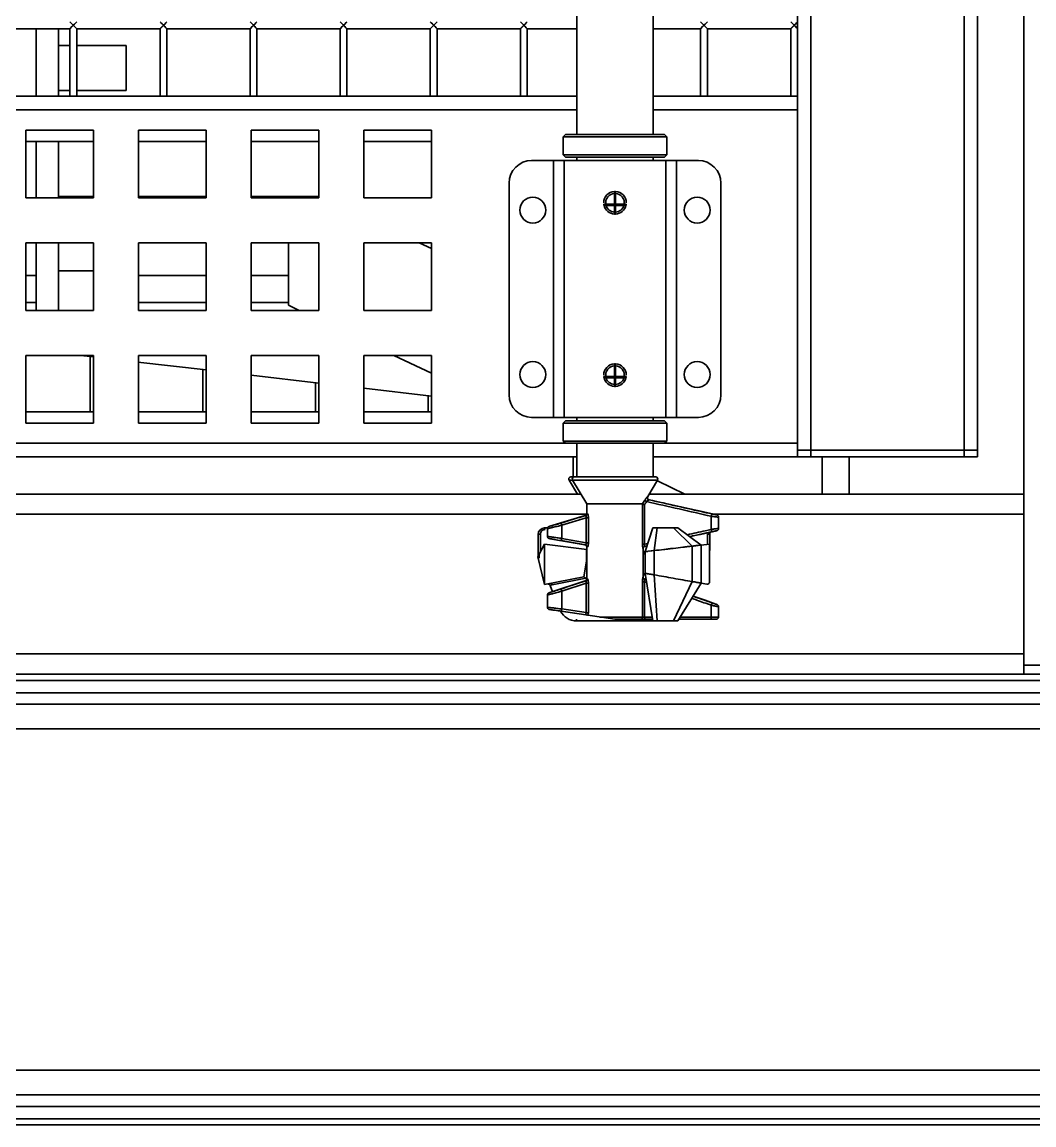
# Model space of a CAD drawing. Header units: millimetres. Extents: x 32496 to 166256, y 3504 to 23939.
# Drawn here: x 44907.4 to 45356.6, y 10677.6 to 11167 of the extents above; entities that cross this region are included whole.
import ezdxf

# ---------------------------------------------------------------- set-up
doc = ezdxf.new("R2010")
doc.units = ezdxf.units.MM
doc.layers.get('0').update_dxf_attribs({"lineweight": 35})

msp = doc.modelspace()

# ---------------------------------------------------------------- linework, layer by layer
at = {"linetype": 'Continuous'}
for p, q in [((45352.14, 10957.575), (45352.14, 13316.575)), ((45257.64, 13297.075), (45257.64, 10977.075)), ((45325.64, 10977.075), (45325.64, 13297.075)), ((45331.64, 13297.075), (45331.64, 10977.075)), ((45187.64, 12186.075), (45187.64, 11117.075)), ((45153.64, 12102.593), (45153.64, 11117.075)), ((45251.64, 11134.075), (45251.64, 12037.075)), ((44928.64, 11167.075), (44931.64, 11164.075)), ((44928.64, 11164.075), (44931.64, 11167.075)), ((44928.756, 11164.192), (44929.55, 11164.986)), ((44929.55, 11164.986), (44930.14, 11165.575)), ((44968.64, 11167.075), (44971.64, 11164.075)), ((44968.64, 11164.075), (44971.64, 11167.075)), ((44968.756, 11164.192), (44969.55, 11164.986)), ((44969.55, 11164.986), (44970.14, 11165.575)), ((45008.64, 11167.075), (45011.64, 11164.075)), ((45008.64, 11164.075), (45011.64, 11167.075)), ((45008.756, 11164.192), (45009.55, 11164.986)), ((45009.55, 11164.986), (45010.14, 11165.575)), ((45048.64, 11167.075), (45051.64, 11164.075)), ((45048.64, 11164.075), (45051.64, 11167.075)), ((45048.756, 11164.192), (45049.55, 11164.986)), ((45049.55, 11164.986), (45050.14, 11165.575)), ((45088.64, 11167.075), (45091.64, 11164.075)), ((45088.64, 11164.075), (45091.64, 11167.075)), ((45088.756, 11164.192), (45089.55, 11164.986)), ((45089.55, 11164.986), (45090.14, 11165.575)), ((45128.64, 11167.075), (45131.64, 11164.075)), ((45128.64, 11164.075), (45131.64, 11167.075)), ((45128.756, 11164.192), (45129.55, 11164.986)), ((45129.553, 11166.162), (45129.077, 11166.638)), ((45129.55, 11164.986), (45130.14, 11165.575)), ((45208.64, 11167.075), (45211.64, 11164.075)), ((45208.64, 11164.075), (45211.64, 11167.075)), ((45208.756, 11164.192), (45209.55, 11164.986)), ((45209.55, 11164.986), (45210.14, 11165.575)), ((45248.64, 11167.075), (45251.64, 11164.075)), ((45248.64, 11164.075), (45251.64, 11167.075)), ((45248.756, 11164.192), (45249.55, 11164.986)), ((45249.55, 11164.986), (45250.14, 11165.575)), ((44891.64, 11164.075), (44928.64, 11164.075)), ((44913.64, 11164.075), (44913.64, 11134.075)), ((44923.64, 11164.075), (44923.64, 11134.075)), ((44928.64, 11164.075), (44928.64, 11134.075)), ((44931.64, 11164.075), (44931.64, 11134.075)), ((44931.64, 11164.075), (44968.64, 11164.075)), ((44968.64, 11164.075), (44968.64, 11134.075)), ((44971.64, 11164.075), (44971.64, 11134.075)), ((44971.64, 11164.075), (45008.64, 11164.075)), ((45008.64, 11164.075), (45008.64, 11134.075)), ((45011.64, 11164.075), (45011.64, 11134.075)), ((45011.64, 11164.075), (45048.64, 11164.075)), ((45048.64, 11164.075), (45048.64, 11134.075)), ((45051.64, 11164.075), (45051.64, 11134.075)), ((45051.64, 11164.075), (45088.64, 11164.075)), ((45088.64, 11164.075), (45088.64, 11134.075)), ((45091.64, 11164.075), (45091.64, 11134.075)), ((45091.64, 11164.075), (45128.64, 11164.075)), ((45128.64, 11164.075), (45128.64, 11134.075)), ((45131.64, 11164.075), (45131.64, 11134.075)), ((45131.64, 11164.075), (45153.64, 11164.075)), ((45187.64, 11164.075), (45208.64, 11164.075)), ((45208.64, 11164.075), (45208.64, 11134.075)), ((45211.64, 11164.075), (45211.64, 11134.075)), ((45211.64, 11164.075), (45248.64, 11164.075)), ((45248.64, 11164.075), (45248.64, 11134.075)), ((44928.64, 11156.575), (44923.64, 11156.575)), ((44953.64, 11156.575), (44931.64, 11156.575)), ((44953.64, 11136.575), (44953.64, 11156.575)), ((44928.64, 11136.575), (44923.64, 11136.575)), ((44953.64, 11136.575), (44931.64, 11136.575)), ((44527.64, 11134.075), (45153.64, 11134.075)), ((45187.64, 11134.075), (45251.64, 11134.075)), ((45251.64, 10974.075), (45251.64, 11134.075)), ((45153.64, 11128.075), (44527.64, 11128.075)), ((45251.64, 11128.075), (45187.64, 11128.075)), ((44909.14, 11119.075), (44909.14, 11089.075)), ((44939.14, 11119.075), (44909.14, 11119.075)), ((44939.14, 11089.075), (44939.14, 11119.075)), ((44959.14, 11119.075), (44959.14, 11089.075)), ((44989.14, 11119.075), (44959.14, 11119.075)), ((44989.14, 11089.075), (44989.14, 11119.075)), ((45009.14, 11119.075), (45009.14, 11089.075)), ((45039.14, 11119.075), (45009.14, 11119.075)), ((45039.14, 11089.075), (45039.14, 11119.075)), ((45059.14, 11119.075), (45059.14, 11089.075)), ((45089.14, 11119.075), (45059.14, 11119.075)), ((45089.14, 11089.075), (45089.14, 11119.075)), ((45148.64, 11117.075), (45147.64, 11116.075)), ((45147.64, 11116.075), (45147.64, 11108.075)), ((45193.64, 11116.075), (45147.64, 11116.075)), ((45192.64, 11117.075), (45148.64, 11117.075)), ((45192.64, 11117.075), (45193.64, 11116.075)), ((45193.64, 11116.075), (45193.64, 11108.075)), ((44909.14, 11114.075), (44939.14, 11114.075)), ((44913.64, 11114.075), (44913.64, 11089.075)), ((44923.64, 11114.075), (44923.64, 11089.075)), ((44959.14, 11114.075), (44989.14, 11114.075)), ((45009.14, 11114.075), (45039.14, 11114.075)), ((45059.14, 11114.075), (45089.14, 11114.075)), ((45133.64, 11105.575), (45207.64, 11105.575)), ((45143.34, 10991.575), (45143.34, 11105.575)), ((45148.64, 11107.075), (45147.64, 11108.075)), ((45147.64, 11108.075), (45193.64, 11108.075)), ((45148.14, 10991.575), (45148.14, 11105.575)), ((45148.64, 11107.075), (45192.64, 11107.075)), ((45153.64, 11107.075), (45153.64, 11105.575)), ((45187.64, 11107.075), (45187.64, 11105.575)), ((45192.64, 11107.075), (45193.64, 11108.075)), ((45193.14, 11105.575), (45193.14, 10991.575)), ((45197.94, 11105.575), (45197.94, 10991.575)), ((45123.64, 11095.575), (45123.64, 11001.575)), ((45170.39, 11091.819), (45170.39, 11086.154)), ((45170.64, 11081.825), (45170.64, 11091.825)), ((45170.64, 11081.825), (45170.64, 11091.825)), ((45170.89, 11086.154), (45170.89, 11091.819)), ((45217.64, 11095.575), (45217.64, 11001.575)), ((44909.14, 11089.075), (44939.14, 11089.075)), ((44923.64, 11089.575), (44939.14, 11089.575)), ((44959.14, 11089.575), (44989.14, 11089.575)), ((44959.14, 11089.075), (44989.14, 11089.075)), ((45009.14, 11089.575), (45039.14, 11089.575)), ((45009.14, 11089.075), (45039.14, 11089.075)), ((45059.14, 11089.075), (45089.14, 11089.075)), ((45165.725, 11086.154), (45165.725, 11085.904)), ((45170.39, 11086.154), (45165.725, 11086.154)), ((45175.554, 11086.154), (45170.89, 11086.154)), ((45175.554, 11085.904), (45175.554, 11086.154)), ((45165.779, 11085.654), (45170.39, 11085.654)), ((45170.39, 11085.654), (45170.39, 11081.832)), ((45170.89, 11081.832), (45170.89, 11085.654)), ((45170.89, 11085.654), (45175.501, 11085.654)), ((44909.14, 11069.075), (44909.14, 11039.075)), ((44939.14, 11069.075), (44909.14, 11069.075)), ((44913.64, 11069.075), (44913.64, 11039.075)), ((44923.64, 11069.075), (44923.64, 11039.075)), ((44939.14, 11039.075), (44939.14, 11069.075)), ((44959.14, 11069.075), (44959.14, 11039.075)), ((44989.14, 11069.075), (44959.14, 11069.075)), ((44989.14, 11039.075), (44989.14, 11069.075)), ((45009.14, 11069.075), (45009.14, 11039.075)), ((45039.14, 11069.075), (45009.14, 11069.075)), ((45025.64, 11041.359), (45025.64, 11069.075)), ((45039.14, 11039.075), (45039.14, 11069.075)), ((45059.14, 11069.075), (45059.14, 11039.075)), ((45089.14, 11069.075), (45059.14, 11069.075)), ((45089.14, 11066.51), (45083.749, 11069.075)), ((45089.14, 11039.075), (45089.14, 11069.075)), ((44939.14, 11056.575), (44923.64, 11056.575)), ((44909.14, 11054.575), (44913.64, 11054.575)), ((44959.14, 11054.575), (44989.14, 11054.575)), ((45009.14, 11054.575), (45025.64, 11054.575)), ((44913.64, 11042.575), (44909.14, 11042.575)), ((44989.14, 11042.575), (44959.14, 11042.575)), ((45025.64, 11042.575), (45009.14, 11042.575)), ((44909.14, 11039.075), (44939.14, 11039.075)), ((44959.14, 11039.075), (44989.14, 11039.075)), ((45009.14, 11039.075), (45039.14, 11039.075)), ((45030.437, 11039.075), (45025.64, 11041.359)), ((45059.14, 11039.075), (45089.14, 11039.075)), ((44909.14, 11019.075), (44909.14, 10989.075)), ((44939.14, 11019.075), (44909.14, 11019.075)), ((44939.064, 11018.421), (44933.412, 11019.075)), ((44937.64, 10994.075), (44937.64, 11018.586)), ((44939.14, 10989.075), (44939.14, 11019.075)), ((44959.14, 11019.075), (44959.14, 10989.075)), ((44989.14, 11019.075), (44959.14, 11019.075)), ((44989.14, 10989.075), (44989.14, 11019.075)), ((45009.14, 11019.075), (45009.14, 10989.075)), ((45039.14, 11019.075), (45009.14, 11019.075)), ((45039.14, 10989.075), (45039.14, 11019.075)), ((45059.14, 11019.075), (45059.14, 10989.075)), ((45089.14, 11019.075), (45059.14, 11019.075)), ((45089.14, 11011.135), (45072.457, 11019.075)), ((45089.14, 10989.075), (45089.14, 11019.075)), ((44989.14, 11012.623), (44958.799, 11016.136)), ((44987.64, 10994.075), (44987.64, 11012.797)), ((45170.39, 11015.319), (45170.39, 11009.654)), ((45170.64, 11005.325), (45170.64, 11015.325)), ((45170.64, 11005.325), (45170.64, 11015.325)), ((45170.89, 11009.654), (45170.89, 11015.319)), ((45039.14, 11006.833), (45009.14, 11010.307)), ((45165.725, 11009.654), (45165.725, 11009.404)), ((45170.39, 11009.654), (45165.725, 11009.654)), ((45165.779, 11009.154), (45170.39, 11009.154)), ((45170.39, 11009.154), (45170.39, 11005.332)), ((45175.554, 11009.654), (45170.89, 11009.654)), ((45170.89, 11005.332), (45170.89, 11009.154)), ((45170.89, 11009.154), (45175.501, 11009.154)), ((45175.554, 11009.404), (45175.554, 11009.654)), ((45037.64, 10994.075), (45037.64, 11007.007)), ((45089.14, 11001.044), (45059.14, 11004.518)), ((45087.64, 10994.075), (45087.64, 11001.218)), ((44939.14, 10994.075), (44909.14, 10994.075)), ((44989.14, 10994.075), (44959.14, 10994.075)), ((45039.14, 10994.075), (45009.14, 10994.075)), ((45089.14, 10994.075), (45059.14, 10994.075)), ((44909.14, 10989.075), (44939.14, 10989.075)), ((44959.14, 10989.075), (44989.14, 10989.075)), ((45009.14, 10989.075), (45039.14, 10989.075)), ((45059.14, 10989.075), (45089.14, 10989.075)), ((45133.64, 10991.575), (45207.64, 10991.575)), ((45148.64, 10990.075), (45147.64, 10989.075)), ((45147.64, 10989.075), (45147.64, 10981.075)), ((45193.64, 10989.075), (45147.64, 10989.075)), ((45192.64, 10990.075), (45148.64, 10990.075)), ((45153.64, 10991.575), (45153.64, 10990.075)), ((45187.64, 10991.575), (45187.64, 10990.075)), ((45192.64, 10990.075), (45193.64, 10989.075)), ((45193.64, 10989.075), (45193.64, 10981.075)), ((44527.64, 10980.075), (45148.64, 10980.075)), ((45148.64, 10980.075), (45147.64, 10981.075)), ((45147.64, 10981.075), (45193.64, 10981.075)), ((45148.64, 10980.075), (45192.64, 10980.075)), ((45153.64, 10980.075), (45153.64, 10965.175)), ((45187.64, 10980.075), (45187.64, 10965.175)), ((45192.64, 10980.075), (45193.64, 10981.075)), ((45192.64, 10980.075), (45251.64, 10980.075)), ((45153.64, 10974.075), (44527.64, 10974.075)), ((45152.14, 10974.075), (45152.14, 10965.175)), ((45251.64, 10974.075), (45187.64, 10974.075)), ((45331.64, 10977.075), (45251.64, 10977.075)), ((45251.64, 10977.075), (45331.64, 10977.075)), ((45251.64, 10974.075), (45331.64, 10974.075)), ((45257.64, 10977.075), (45257.64, 10974.075)), ((45262.64, 10957.575), (45262.64, 10974.075)), ((45274.64, 10974.075), (45274.64, 10957.575)), ((45325.64, 10974.075), (45325.64, 10977.075)), ((45331.64, 10977.075), (45331.64, 10974.075)), ((45150.222, 10963.653), (45153.945, 10957.575)), ((45150.222, 10963.653), (45151.722, 10963.653)), ((45152.575, 10965.175), (45151.075, 10965.175)), ((45158.14, 10953.175), (45151.722, 10963.653)), ((45189.557, 10963.653), (45151.722, 10963.653)), ((45188.705, 10965.175), (45152.575, 10965.175)), ((45185.159, 10956.472), (45189.557, 10963.653)), ((45201.669, 10957.575), (45189.436, 10963.398)), ((45155.445, 10957.575), (44429.64, 10957.575)), ((45185.124, 10956.472), (45185.159, 10956.472)), ((45185.796, 10954.973), (45185.759, 10954.973)), ((45185.796, 10954.973), (45210.557, 10949.503)), ((45352.14, 10957.575), (45185.835, 10957.575)), ((45352.14, 10957.575), (45352.14, 10877.575)), ((45158.14, 10953.175), (45158.14, 10948.99)), ((45182.82, 10953.175), (45158.14, 10953.175)), ((45158.14, 10948.99), (45158.354, 10948.99)), ((45182.826, 10953.175), (45182.826, 10935.353)), ((45183.81, 10935.354), (45183.81, 10952.894)), ((45210.556, 10949.503), (45212.837, 10948.993)), ((45210.558, 10949.503), (45215.311, 10948.422)), ((45215.324, 10948.42), (45212.837, 10948.993)), ((45158.037, 10948.575), (44429.64, 10948.575)), ((45157.431, 10948.033), (45141.766, 10943.265)), ((45146.971, 10943.73), (45157.818, 10947.022)), ((45157.658, 10948.033), (45157.431, 10948.033)), ((45157.818, 10935.936), (45157.818, 10947.022)), ((45158.819, 10947.022), (45157.818, 10947.022)), ((45158.819, 10935.936), (45158.819, 10947.022)), ((45213.338, 10941.883), (45213.338, 10947.7)), ((45352.14, 10948.575), (45214.648, 10948.575)), ((45215.324, 10948.42), (45215.311, 10948.422)), ((45216.64, 10942.27), (45216.64, 10947.303)), ((45136.519, 10939.578), (45136.519, 10930.539)), ((45137.519, 10939.794), (45137.519, 10931.777)), ((45139.407, 10942.575), (45140.736, 10942.575)), ((45140.64, 10938.773), (45140.64, 10942.161)), ((45141.766, 10943.265), (45141.76, 10943.263)), ((45146.64, 10943.647), (45146.971, 10943.73)), ((45146.971, 10943.73), (45146.971, 10937.857)), ((45187.383, 10942.576), (45184.073, 10931.986)), ((45187.382, 10942.575), (45184.073, 10931.989)), ((45187.383, 10942.575), (45198.574, 10942.575)), ((45189.383, 10942.575), (45188.073, 10932.459)), ((45196.574, 10942.575), (45204.971, 10934.456)), ((45208.942, 10934.926), (45198.574, 10942.575)), ((45203.886, 10938.657), (45210.553, 10940.097)), ((45212.902, 10940.611), (45210.551, 10940.096)), ((45215.307, 10941.153), (45210.555, 10940.097)), ((45211.719, 10935.254), (45211.719, 10939.791)), ((45212.719, 10932.642), (45212.719, 10939.573)), ((45215.32, 10941.156), (45212.902, 10940.611)), ((45215.307, 10941.153), (45215.32, 10941.156)), ((45215.32, 10941.156), (45215.423, 10941.18)), ((45137.044, 10930.847), (45139.351, 10935.363)), ((45139.351, 10935.363), (45158.14, 10932.971)), ((45139.351, 10917.363), (45139.351, 10935.363)), ((45140.64, 10938.773), (45140.64, 10938.773)), ((45141.849, 10937.708), (45141.749, 10937.726)), ((45141.85, 10937.707), (45157.315, 10934.961)), ((45146.971, 10937.857), (45146.64, 10937.906)), ((45146.742, 10936.872), (45157.538, 10934.961)), ((45157.818, 10935.936), (45146.971, 10937.857)), ((45157.315, 10934.961), (45157.538, 10934.961)), ((45157.818, 10935.936), (45158.819, 10935.936)), ((45182.826, 10935.353), (45183.81, 10935.353)), ((45185.223, 10935.663), (45183.81, 10935.355)), ((45183.89, 10934.346), (45184.877, 10934.559)), ((45183.89, 10934.346), (45183.929, 10934.346)), ((45183.929, 10934.346), (45184.874, 10934.55)), ((45204.971, 10918.707), (45204.971, 10934.456)), ((45208.942, 10934.926), (45212.64, 10935.363)), ((45208.942, 10934.926), (45208.942, 10918.011)), ((45212.64, 10935.363), (45212.64, 10918.554)), ((45136.44, 10929.663), (45136.76, 10930.29)), ((45139.351, 10917.363), (45136.44, 10929.663)), ((45136.59, 10930.168), (45136.999, 10929.144)), ((45136.76, 10930.29), (45137.044, 10930.847)), ((45136.999, 10929.144), (45137.044, 10930.847)), ((45157.964, 10927.74), (45157.983, 10932.991)), ((45158.14, 10933.976), (45158.14, 10920.034)), ((45158.349, 10933.976), (45158.14, 10933.976)), ((45183.14, 10933.368), (45183.103, 10933.368)), ((45183.14, 10933.368), (45183.14, 10920.687)), ((45183.14, 10931.876), (45184.025, 10931.98)), ((45184.025, 10931.98), (45184.215, 10932.003)), ((45184.073, 10931.986), (45188.073, 10932.459)), ((45184.073, 10922.37), (45184.073, 10931.986)), ((45188.073, 10932.459), (45188.073, 10921.669)), ((45212.64, 10932.421), (45212.719, 10932.642)), ((45156.779, 10920.816), (45157.965, 10927.746)), ((45139.351, 10917.363), (45156.804, 10920.821)), ((45142.706, 10917.277), (45157.648, 10920.237)), ((45158.14, 10920.034), (45158.355, 10920.034)), ((45183.102, 10920.687), (45183.14, 10920.687)), ((45183.14, 10921.787), (45184.193, 10921.602)), ((45183.812, 10919.742), (45183.772, 10919.742)), ((45184.526, 10919.482), (45183.772, 10919.742)), ((45183.812, 10919.742), (45184.523, 10919.496)), ((45184.038, 10922.377), (45184.073, 10922.37)), ((45184.073, 10922.37), (45187.383, 10901.274)), ((45184.073, 10922.364), (45187.382, 10901.274)), ((45188.073, 10921.669), (45189.383, 10901.274)), ((45157.457, 10919.086), (45141.74, 10913.827)), ((45141.837, 10917.023), (45142.951, 10914.233)), ((45146.971, 10914.442), (45157.818, 10918.06)), ((45157.685, 10919.086), (45157.457, 10919.086)), ((45158.819, 10918.06), (45157.818, 10918.06)), ((45157.818, 10904.944), (45157.818, 10918.06)), ((45158.819, 10904.705), (45158.819, 10918.06)), ((45183.81, 10918.668), (45182.826, 10918.668)), ((45182.826, 10918.668), (45182.826, 10902.975)), ((45183.81, 10918.669), (45184.703, 10918.356)), ((45183.81, 10902.975), (45183.81, 10918.668)), ((45204.971, 10918.708), (45196.574, 10901.274)), ((45198.592, 10901.304), (45208.942, 10918.011)), ((45211.467, 10917.569), (45208.942, 10918.011)), ((45140.64, 10907.331), (45140.64, 10912.716)), ((45141.74, 10913.827), (45141.732, 10913.824)), ((45146.64, 10914.35), (45146.971, 10914.442)), ((45146.971, 10914.442), (45146.971, 10906.56)), ((45205.382, 10912.265), (45210.669, 10910.432)), ((45205.398, 10912.259), (45205.426, 10912.335)), ((45210.67, 10910.432), (45215.423, 10908.737)), ((45141.841, 10906.28), (45141.737, 10906.296)), ((45141.871, 10906.275), (45141.841, 10906.28)), ((45141.872, 10906.275), (45170.566, 10901.986)), ((45146.971, 10906.56), (45146.64, 10906.601)), ((45146.769, 10905.571), (45157.618, 10903.955)), ((45157.818, 10904.944), (45146.971, 10906.56)), ((45213.338, 10902.975), (45213.338, 10908.19)), ((45215.441, 10908.73), (45215.423, 10908.737)), ((45216.64, 10902.975), (45216.64, 10907.568)), ((45153.543, 10902.008), (45153.543, 10901.277)), ((45187.383, 10901.275), (45153.543, 10901.277)), ((45158.4, 10903.844), (45158.14, 10903.844)), ((45163.949, 10902.975), (45187.115, 10902.975)), ((45170.714, 10901.975), (45187.272, 10901.975)), ((45187.383, 10901.274), (45198.574, 10901.274)), ((45198.574, 10901.274), (45198.592, 10901.304)), ((45199.008, 10901.975), (45215.64, 10901.975)), ((45199.628, 10902.975), (45216.64, 10902.975)), ((45352.14, 10886.575), (44429.64, 10886.575)), ((45432.14, 10881.575), (45352.14, 10881.575)), ((52132.64, 10877.575), (40172.64, 10877.575)), ((52132.64, 10874.855), (40172.64, 10874.855)), ((52132.64, 10869.383), (40172.64, 10869.383)), ((52082.64, 10864.266), (40222.64, 10864.266)), ((52082.64, 10853.32), (40222.64, 10853.32)), ((52008.64, 10701.83), (40172.64, 10701.83)), ((52008.64, 10690.885), (40172.64, 10690.885)), ((52008.64, 10685.768), (40172.64, 10685.768)), ((52132.64, 10680.295), (40172.64, 10680.295)), ((52132.64, 10677.575), (40172.64, 10677.575))]:
    msp.add_line(p, q, dxfattribs=at)
for points in [[(44930.14, 11165.575), (44929.553, 11166.162), (44929.077, 11166.638)], [(44931.524, 11166.96), (44931.209, 11166.645), (44930.72, 11166.155), (44930.14, 11165.575)], [(44930.14, 11165.575), (44930.731, 11164.985), (44931.2, 11164.515), (44931.64, 11164.075)], [(44970.14, 11165.575), (44969.553, 11166.162), (44969.077, 11166.638)], [(44971.524, 11166.96), (44971.209, 11166.645), (44970.72, 11166.155), (44970.14, 11165.575)], [(44970.14, 11165.575), (44970.731, 11164.985), (44971.2, 11164.515), (44971.64, 11164.075)], [(45010.14, 11165.575), (45009.553, 11166.162), (45009.077, 11166.638)], [(45011.524, 11166.96), (45011.209, 11166.645), (45010.72, 11166.155), (45010.14, 11165.575)], [(45010.14, 11165.575), (45010.731, 11164.985), (45011.2, 11164.515), (45011.64, 11164.075)], [(45050.14, 11165.575), (45049.553, 11166.162), (45049.077, 11166.638)], [(45051.524, 11166.96), (45051.209, 11166.645), (45050.72, 11166.155), (45050.14, 11165.575)], [(45050.14, 11165.575), (45050.731, 11164.985), (45051.2, 11164.515), (45051.64, 11164.075)], [(45090.14, 11165.575), (45089.553, 11166.162), (45089.077, 11166.638)], [(45091.524, 11166.96), (45091.209, 11166.645), (45090.72, 11166.155), (45090.14, 11165.575)], [(45090.14, 11165.575), (45090.731, 11164.985), (45091.2, 11164.515), (45091.64, 11164.075)], [(45129.553, 11166.162), (45130.731, 11164.985), (45131.2, 11164.515)], [(45131.524, 11166.96), (45131.209, 11166.645), (45130.72, 11166.155), (45130.14, 11165.575)], [(45210.14, 11165.575), (45209.553, 11166.162), (45209.077, 11166.638)], [(45211.524, 11166.96), (45211.209, 11166.645), (45210.72, 11166.155), (45210.14, 11165.575)], [(45210.14, 11165.575), (45210.731, 11164.985), (45211.2, 11164.515), (45211.525, 11164.19)], [(45250.14, 11165.575), (45249.553, 11166.162), (45249.077, 11166.638)], [(45251.524, 11166.96), (45251.209, 11166.645), (45250.72, 11166.155), (45250.14, 11165.575)], [(45250.14, 11165.575), (45250.731, 11164.985), (45251.2, 11164.515), (45251.525, 11164.19)], [(45215.324, 10948.42), (45215.421, 10948.397), (45215.598, 10948.354), (45215.73, 10948.321), (45215.831, 10948.294), (45215.919, 10948.268), (45216.025, 10948.228), (45216.159, 10948.159), (45216.298, 10948.057), (45216.425, 10947.923), (45216.532, 10947.755), (45216.607, 10947.556), (45216.639, 10947.335), (45216.64, 10947.303)], [(45140.64, 10942.161), (45140.644, 10942.253), (45140.711, 10942.532), (45140.843, 10942.766), (45141.004, 10942.934), (45141.146, 10943.034), (45141.249, 10943.087), (45141.327, 10943.12), (45141.399, 10943.147), (45141.477, 10943.174), (45141.564, 10943.202), (45141.664, 10943.234), (45141.759, 10943.263)], [(45216.64, 10942.27), (45216.639, 10942.238), (45216.607, 10942.016), (45216.531, 10941.816), (45216.423, 10941.648), (45216.295, 10941.514), (45216.155, 10941.412), (45216.019, 10941.343), (45215.913, 10941.304), (45215.826, 10941.279), (45215.727, 10941.253), (45215.598, 10941.221), (45215.423, 10941.18)], [(45141.749, 10937.726), (45141.652, 10937.744), (45141.572, 10937.759), (45141.505, 10937.773), (45141.445, 10937.787), (45141.378, 10937.805), (45141.281, 10937.838), (45141.134, 10937.909), (45140.964, 10938.035), (45140.809, 10938.216), (45140.695, 10938.443), (45140.642, 10938.703), (45140.64, 10938.773)], [(45184.215, 10932.003), (45184.63, 10932.052), (45185.264, 10932.127)], [(45186.092, 10932.225), (45187.059, 10932.339), (45188.073, 10932.459)], [(45140.64, 10912.716), (45140.645, 10912.82), (45140.719, 10913.108), (45140.86, 10913.343), (45141.021, 10913.504), (45141.153, 10913.594), (45141.249, 10913.644), (45141.327, 10913.679), (45141.406, 10913.71), (45141.492, 10913.742), (45141.59, 10913.776), (45141.703, 10913.815), (45141.732, 10913.824)], [(45210.667, 10910.433), (45212.575, 10909.764), (45215.441, 10908.73)], [(45141.737, 10906.296), (45141.65, 10906.309), (45141.578, 10906.321), (45141.517, 10906.332), (45141.461, 10906.344), (45141.395, 10906.359), (45141.288, 10906.394), (45141.129, 10906.47), (45140.957, 10906.6), (45140.803, 10906.783), (45140.693, 10907.009), (45140.642, 10907.264), (45140.64, 10907.331)], [(45215.441, 10908.73), (45215.544, 10908.692), (45215.726, 10908.623), (45215.864, 10908.569), (45215.971, 10908.523), (45216.07, 10908.477), (45216.197, 10908.401), (45216.35, 10908.274), (45216.491, 10908.093), (45216.591, 10907.877), (45216.638, 10907.629), (45216.64, 10907.568)]]:
    msp.add_lwpolyline(points, dxfattribs=at)
for centre in [(45134.14, 11083.575), (45207.14, 11083.575), (45134.14, 11010.575), (45207.14, 11010.575)]:
    msp.add_circle(centre, 5.75, dxfattribs=at)
for centre, radius, start, end in [((45133.64, 11095.575), 10, 90, 180), ((45207.64, 11095.575), 10, 0, 90), ((45170.64, 11086.825), 5, 92.86598, 180), ((45170.64, 11086.825), 4.134, 93.46705, 189.34743), ((45170.64, 11086.825), 4, 90, 93.58541), ((45170.64, 11086.825), 5, 87.15975, 92.84981), ((45170.64, 11086.825), 4, 86.41567, 90), ((45170.64, 11086.825), 5, 0, 87.13347), ((45170.64, 11086.825), 4.134, 350.65257, 86.53295), ((45170.64, 11086.825), 5, 187.07978, 190.61966), ((45170.64, 11086.825), 5, 190.59358, 193.53689), ((45170.64, 11086.825), 4, 189.66346, 197.0293), ((45170.64, 11086.825), 4, 342.9707, 350.33654), ((45170.64, 11086.825), 5, 346.46852, 349.41133), ((45170.64, 11086.825), 5, 349.38036, 352.92025), ((45170.64, 11086.825), 5, 193.54971, 267.13402), ((45170.64, 11086.825), 4.134, 196.46142, 266.53295), ((45170.64, 11086.825), 4, 266.41668, 270), ((45170.64, 11086.825), 5, 267.14784, 272.8715), ((45170.64, 11086.825), 4, 270, 273.58488), ((45170.64, 11086.825), 5, 272.86654, 346.45032), ((45170.64, 11086.825), 4.134, 273.46705, 343.53862), ((45170.64, 11010.325), 5, 92.86598, 180), ((45170.64, 11010.325), 4.134, 93.46705, 189.34743), ((45170.64, 11010.325), 4, 90, 93.58541), ((45170.64, 11010.325), 5, 87.15975, 92.84981), ((45170.64, 11010.325), 4, 86.41513, 90), ((45170.64, 11010.325), 5, 0, 87.13347), ((45170.64, 11010.325), 4.134, 350.65257, 86.53295), ((45170.64, 11010.325), 5, 187.07978, 190.61966), ((45170.64, 11010.325), 5, 190.59349, 193.53688), ((45170.64, 11010.325), 5, 193.54971, 267.13402), ((45170.64, 11010.325), 4.134, 196.46142, 266.53295), ((45170.64, 11010.325), 4, 189.66346, 197.0293), ((45170.64, 11010.325), 5, 272.86654, 346.45032), ((45170.64, 11010.325), 4.134, 273.46705, 343.53862), ((45170.64, 11010.325), 4, 342.9707, 350.33654), ((45170.64, 11010.325), 5, 346.46852, 349.41133), ((45170.64, 11010.325), 5, 349.38036, 352.92025), ((45170.64, 11010.325), 4, 266.41668, 270), ((45170.64, 11010.325), 5, 267.14784, 272.8715), ((45170.64, 11010.325), 4, 270, 273.58488), ((45133.64, 11001.575), 10, 180, 270), ((45207.64, 11001.575), 10, 270, 0), ((45151.075, 10964.175), 1, 90, 211.48747), ((45152.575, 10964.175), 1, 90, 211.48747), ((45188.705, 10964.175), 1, 328.51253, 90), ((44440.553, 11417.498), 875.531, 327.972082, 328.09093), ((44531.38, 11366.301), 772.38, 327.639901, 327.753939), ((45186.011, 10955.949), 1, 148.51253, 257.54283), ((45157.14, 10948.99), 1, 286.92929, 0), ((45139.519, 10939.578), 3, 92.14214, 179.99658), ((45209.719, 10939.573), 3, 359.99658, 18.77775), ((45157.14, 10933.976), 1, 0, 79.92929), ((45184.14, 10933.368), 1, 102.18863, 180), ((45137.519, 10930.538), 1, 179.99654, 201.76128), ((45157.14, 10920.034), 1, 288.5, 0), ((45184.14, 10920.687), 1, 180, 250.88027), ((45140.909, 10916.652), 1, 21.76164, 93.74107), ((47009.816, 5346.635), 5872.188, 108.3854109, 108.4994096), ((45211.64, 10918.554), 1, 260.0579, 0), ((45153.544, 10909.277), 8, 207.63231, 269.99658), ((45163.746, 10924.91), 20.827, 253.46364, 253.61404), ((45165.46, 10955.964), 52.596, 262.0095, 262.28543), ((45170.714, 10902.975), 1, 261.5, 270), ((45195.826, 10909.274), 8, 293.17787, 294.03821), ((45215.64, 10902.975), 1, 270, 0)]:
    msp.add_arc(centre, radius, start, end, dxfattribs=at)
for points, knots in [([(45185.124, 10956.472), (45185.116, 10956.472), (45185.097, 10956.458), (45185.065, 10956.432), (45185.019, 10956.387), (45184.962, 10956.326), (45184.894, 10956.25), (45184.785, 10956.122), (45184.631, 10955.931), (45184.431, 10955.671), (45184.217, 10955.376), (45183.997, 10955.055), (45183.853, 10954.831), (45183.781, 10954.716)], [0, 0, 0, 0, 0.0100362, 0.0293963, 0.0580707, 0.0958261, 0.1422293, 0.1961758, 0.3235958, 0.4738051, 0.6397829, 0.8171411, 1, 1, 1, 1]), ([(45184.632, 10954.194), (45184.449, 10954.308), (45184.201, 10954.463), (45183.916, 10954.636), (45183.817, 10954.696), (45183.781, 10954.716)], [0, 0, 0, 0, 0.6504309, 0.8778794, 1, 1, 1, 1]), ([(45184.631, 10954.193), (45184.749, 10954.299), (45184.93, 10954.446), (45185.173, 10954.625), (45185.342, 10954.74), (45185.491, 10954.836), (45185.6, 10954.9), (45185.671, 10954.938), (45185.71, 10954.957), (45185.738, 10954.969), (45185.754, 10954.973), (45185.759, 10954.973)], [0, 0, 0, 0, 0.3442072, 0.5078013, 0.6586163, 0.7889105, 0.8936657, 0.9339526, 0.9652774, 0.9873481, 1, 1, 1, 1]), ([(45184.631, 10954.192), (45189.474, 10953.112), (45199.047, 10950.968), (45208.614, 10948.792), (45213.338, 10947.698)], [0, 0, 0, 0, 0.5057289, 1, 1, 1, 1]), ([(45185.124, 10956.472), (45185.102, 10956.436), (45185.017, 10956.274), (45184.977, 10956.089), (45184.977, 10955.949)], [0, 0, 0, 0, 0.2321432, 1, 1, 1, 1]), ([(45184.977, 10955.949), (45184.977, 10955.832), (45185.019, 10955.594), (45185.199, 10955.288), (45185.459, 10955.073), (45185.661, 10954.995), (45185.759, 10954.973)], [0, 0, 0, 0, 0.2616742, 0.5253928, 0.7752948, 1, 1, 1, 1]), ([(45210.548, 10949.435), (45206.461, 10950.365), (45198.2, 10952.219), (45189.934, 10954.052), (45185.759, 10954.973)], [0, 0, 0, 0, 0.4951158, 1, 1, 1, 1]), ([(45157.658, 10948.033), (45157.855, 10948.094), (45158.22, 10948.355), (45158.354, 10948.781), (45158.354, 10948.99)], [0, 0, 0, 0, 0.497546, 1, 1, 1, 1]), ([(45158.819, 10947.022), (45158.819, 10947.274), (45158.794, 10947.745), (45158.688, 10948.355), (45158.558, 10948.755), (45158.445, 10948.943), (45158.381, 10948.99), (45158.354, 10948.99)], [0, 0, 0, 0, 0.36478, 0.6788295, 0.8966183, 0.9615031, 1, 1, 1, 1]), ([(45182.82, 10953.175), (45182.821, 10953.175), (45182.823, 10953.175), (45182.825, 10953.175), (45182.826, 10953.175)], [0, 0, 0, 0, 0.4968859, 1, 1, 1, 1]), ([(45183.81, 10952.894), (45183.701, 10952.925), (45183.373, 10953.019), (45183.045, 10953.114), (45182.826, 10953.175)], [0, 0, 0, 0, 0.3335899, 1, 1, 1, 1]), ([(45207.129, 10950.248), (45207.419, 10950.186), (45208.562, 10949.94), (45209.704, 10949.691), (45210.556, 10949.503)], [0, 0, 0, 0, 0.2542144, 1, 1, 1, 1]), ([(45213.872, 10948.676), (45213.596, 10948.74), (45212.488, 10948.993), (45211.38, 10949.246), (45210.548, 10949.435)], [0, 0, 0, 0, 0.2494687, 1, 1, 1, 1]), ([(45146.627, 10944.687), (45145.672, 10944.397), (45144.326, 10944.003), (45142.703, 10943.54), (45142.04, 10943.349), (45141.766, 10943.265)], [0, 0, 0, 0, 0.5911102, 0.8303753, 1, 1, 1, 1]), ([(45146.627, 10944.687), (45146.63, 10944.686), (45146.635, 10944.679), (45146.65, 10944.656), (45146.675, 10944.602), (45146.711, 10944.513), (45146.756, 10944.391), (45146.808, 10944.242), (45146.882, 10944.02), (45146.936, 10943.847), (45146.971, 10943.73)], [0, 0, 0, 0, 0.0084775, 0.0246008, 0.0830851, 0.1788645, 0.3086938, 0.4665921, 0.6418735, 1, 1, 1, 1]), ([(45157.658, 10948.033), (45157.677, 10948.036), (45157.724, 10948.024), (45157.78, 10947.966), (45157.828, 10947.875), (45157.864, 10947.751), (45157.884, 10947.597), (45157.885, 10947.349), (45157.852, 10947.154), (45157.818, 10947.022)], [0, 0, 0, 0, 0.0539504, 0.122041, 0.2128093, 0.3293064, 0.4696189, 0.6309122, 1, 1, 1, 1]), ([(45213.872, 10948.676), (45213.824, 10948.682), (45213.738, 10948.629), (45213.653, 10948.525), (45213.541, 10948.343), (45213.429, 10948.065), (45213.364, 10947.824), (45213.338, 10947.7)], [0, 0, 0, 0, 0.1250019, 0.2266111, 0.3555076, 0.6716703, 1, 1, 1, 1]), ([(45213.338, 10947.7), (45213.404, 10947.691), (45213.671, 10947.654), (45213.938, 10947.619), (45214.14, 10947.592)], [0, 0, 0, 0, 0.2463918, 1, 1, 1, 1]), ([(45215.205, 10948.39), (45215.102, 10948.411), (45214.657, 10948.502), (45214.213, 10948.598), (45213.872, 10948.676)], [0, 0, 0, 0, 0.2312408, 1, 1, 1, 1]), ([(45214.14, 10947.592), (45214.301, 10947.571), (45214.616, 10947.53), (45215.075, 10947.472), (45215.5, 10947.421), (45215.826, 10947.382), (45216.057, 10947.356), (45216.205, 10947.34), (45216.332, 10947.326), (45216.438, 10947.316), (45216.522, 10947.308), (45216.578, 10947.304), (45216.61, 10947.302), (45216.626, 10947.301), (45216.634, 10947.302), (45216.64, 10947.302), (45216.64, 10947.303)], [0, 0, 0, 0, 0.1934251, 0.3789779, 0.5517234, 0.7034394, 0.770093, 0.828992, 0.8799238, 0.9226346, 0.9562061, 0.9803399, 0.9888779, 0.9949941, 0.9986703, 1, 1, 1, 1]), ([(45215.538, 10948.326), (45215.513, 10948.331), (45215.402, 10948.352), (45215.291, 10948.373), (45215.205, 10948.39)], [0, 0, 0, 0, 0.2224077, 1, 1, 1, 1]), ([(45215.311, 10948.422), (45215.34, 10948.416), (45215.444, 10948.391), (45215.547, 10948.366), (45215.621, 10948.348)], [0, 0, 0, 0, 0.2809675, 1, 1, 1, 1]), ([(45215.621, 10948.348), (45215.657, 10948.339), (45215.707, 10948.326), (45215.768, 10948.31), (45215.801, 10948.3), (45215.827, 10948.292), (45215.842, 10948.287), (45215.85, 10948.283), (45215.853, 10948.282), (45215.855, 10948.279), (45215.852, 10948.278), (45215.848, 10948.278), (45215.838, 10948.278), (45215.821, 10948.28), (45215.794, 10948.283), (45215.74, 10948.291), (45215.654, 10948.305), (45215.58, 10948.319), (45215.538, 10948.326)], [0, 0, 0, 0, 0.1967319, 0.2737353, 0.3358281, 0.3825711, 0.4137811, 0.4235653, 0.4295519, 0.4322932, 0.4356533, 0.4425519, 0.4533205, 0.4865845, 0.5353875, 0.5995058, 0.7721756, 1, 1, 1, 1]), ([(45137.519, 10939.795), (45137.397, 10939.795), (45137.214, 10939.788), (45136.978, 10939.762), (45136.822, 10939.736), (45136.691, 10939.702), (45136.59, 10939.664), (45136.519, 10939.613), (45136.519, 10939.578)], [0, 0, 0, 0, 0.3500127, 0.5211139, 0.6755124, 0.8032553, 0.8988599, 1, 1, 1, 1]), ([(45137.519, 10939.794), (45137.519, 10940.044), (45137.617, 10940.55), (45138.03, 10941.204), (45138.664, 10941.656), (45139.173, 10941.781), (45139.428, 10941.793)], [0, 0, 0, 0, 0.247435, 0.4962439, 0.7472453, 1, 1, 1, 1]), ([(45139.407, 10942.575), (45139.409, 10942.575), (45139.406, 10942.568), (45139.409, 10942.56), (45139.408, 10942.541), (45139.41, 10942.517), (45139.411, 10942.485), (45139.414, 10942.431), (45139.416, 10942.348), (45139.413, 10942.233), (45139.416, 10942.098), (45139.438, 10941.951), (45139.438, 10941.845), (45139.428, 10941.793)], [0, 0, 0, 0, 0.0045727, 0.0181973, 0.0407764, 0.0722139, 0.1123498, 0.1607806, 0.280754, 0.4288364, 0.6017631, 0.7959309, 1, 1, 1, 1]), ([(45140.64, 10942.161), (45140.64, 10942.164), (45140.653, 10942.17), (45140.673, 10942.179), (45140.712, 10942.192), (45140.764, 10942.208), (45140.832, 10942.227), (45140.949, 10942.259), (45141.131, 10942.306), (45141.389, 10942.371), (45141.699, 10942.446), (45142.055, 10942.532), (45142.454, 10942.628), (45142.892, 10942.732), (45143.54, 10942.887), (45144.413, 10943.097), (45145.508, 10943.364), (45146.259, 10943.551), (45146.64, 10943.647)], [0, 0, 0, 0, 0.0016357, 0.0055905, 0.0119976, 0.0208819, 0.0322069, 0.0459128, 0.0801275, 0.1231915, 0.1750867, 0.2346515, 0.300966, 0.3740995, 0.4532533, 0.6242902, 0.8095002, 1, 1, 1, 1]), ([(45213.338, 10941.884), (45212.46, 10941.686), (45208.928, 10940.888), (45205.394, 10940.1), (45202.737, 10939.511)], [0, 0, 0, 0, 0.2483282, 1, 1, 1, 1]), ([(45203.85, 10938.684), (45204.41, 10938.807), (45206.642, 10939.298), (45208.873, 10939.791), (45210.543, 10940.163)], [0, 0, 0, 0, 0.2510359, 1, 1, 1, 1]), ([(45210.551, 10940.096), (45210.289, 10940.04), (45209.223, 10939.81), (45208.157, 10939.585), (45207.353, 10939.416)], [0, 0, 0, 0, 0.2460462, 1, 1, 1, 1]), ([(45210.543, 10940.163), (45210.821, 10940.224), (45211.929, 10940.471), (45213.038, 10940.719), (45213.868, 10940.905)], [0, 0, 0, 0, 0.250532, 1, 1, 1, 1]), ([(45212.719, 10939.573), (45212.719, 10939.609), (45212.649, 10939.659), (45212.548, 10939.697), (45212.417, 10939.731), (45212.261, 10939.757), (45212.025, 10939.784), (45211.842, 10939.791), (45211.719, 10939.791)], [0, 0, 0, 0, 0.1011399, 0.1967455, 0.3244897, 0.4788894, 0.6499909, 1, 1, 1, 1]), ([(45214.137, 10941.987), (45214.069, 10941.978), (45213.803, 10941.944), (45213.537, 10941.909), (45213.338, 10941.883)], [0, 0, 0, 0, 0.2541382, 1, 1, 1, 1]), ([(45213.868, 10940.905), (45213.82, 10940.899), (45213.734, 10940.953), (45213.649, 10941.057), (45213.571, 10941.184), (45213.498, 10941.339), (45213.411, 10941.573), (45213.363, 10941.758), (45213.338, 10941.883)], [0, 0, 0, 0, 0.1249283, 0.2264728, 0.3552558, 0.5068081, 0.6716176, 1, 1, 1, 1]), ([(45213.868, 10940.905), (45213.981, 10940.93), (45214.427, 10941.028), (45214.873, 10941.121), (45215.206, 10941.186)], [0, 0, 0, 0, 0.2554821, 1, 1, 1, 1]), ([(45216.64, 10942.27), (45216.64, 10942.271), (45216.634, 10942.271), (45216.626, 10942.272), (45216.61, 10942.271), (45216.578, 10942.27), (45216.522, 10942.265), (45216.438, 10942.258), (45216.332, 10942.248), (45216.204, 10942.234), (45216.057, 10942.218), (45215.825, 10942.193), (45215.499, 10942.155), (45215.073, 10942.104), (45214.614, 10942.048), (45214.298, 10942.008), (45214.137, 10941.987)], [0, 0, 0, 0, 0.0013158, 0.004982, 0.0110903, 0.0196283, 0.0438063, 0.0772495, 0.1199516, 0.1712404, 0.2300935, 0.2963311, 0.4486826, 0.6207555, 0.8069861, 1, 1, 1, 1]), ([(45215.206, 10941.186), (45215.237, 10941.192), (45215.349, 10941.213), (45215.46, 10941.234), (45215.541, 10941.248)], [0, 0, 0, 0, 0.2767447, 1, 1, 1, 1]), ([(45215.615, 10941.226), (45215.593, 10941.22), (45215.49, 10941.195), (45215.387, 10941.171), (45215.307, 10941.153)], [0, 0, 0, 0, 0.2171321, 1, 1, 1, 1]), ([(45215.541, 10941.248), (45215.583, 10941.256), (45215.641, 10941.266), (45215.714, 10941.278), (45215.757, 10941.285), (45215.792, 10941.29), (45215.818, 10941.293), (45215.836, 10941.294), (45215.845, 10941.295), (45215.85, 10941.293), (45215.848, 10941.29), (45215.845, 10941.289), (45215.837, 10941.285), (45215.821, 10941.28), (45215.796, 10941.272), (45215.762, 10941.263), (45215.701, 10941.247), (45215.651, 10941.234), (45215.615, 10941.226)], [0, 0, 0, 0, 0.2264452, 0.3192145, 0.3975138, 0.4607786, 0.5087007, 0.5410691, 0.5578184, 0.5608357, 0.563834, 0.5702419, 0.5804791, 0.6126407, 0.6603826, 0.7235151, 0.8015442, 1, 1, 1, 1]), ([(45146.64, 10937.906), (45146.251, 10937.963), (45145.49, 10938.073), (45144.383, 10938.231), (45143.509, 10938.353), (45142.86, 10938.443), (45142.425, 10938.504), (45142.029, 10938.559), (45141.677, 10938.609), (45141.373, 10938.652), (45141.151, 10938.685), (45140.999, 10938.708), (45140.906, 10938.722), (45140.827, 10938.734), (45140.762, 10938.745), (45140.712, 10938.755), (45140.673, 10938.761), (45140.654, 10938.768), (45140.64, 10938.77), (45140.64, 10938.773)], [0, 0, 0, 0, 0.1944751, 0.380433, 0.5530198, 0.6314414, 0.7043766, 0.7707089, 0.8291939, 0.8800218, 0.9225821, 0.9404275, 0.9559563, 0.9691668, 0.9800559, 0.9886056, 0.9947886, 0.9985819, 1, 1, 1, 1]), ([(45141.882, 10937.702), (45141.943, 10937.691), (45142.242, 10937.639), (45142.541, 10937.589), (45142.779, 10937.549)], [0, 0, 0, 0, 0.2030453, 1, 1, 1, 1]), ([(45142.779, 10937.549), (45143.057, 10937.502), (45144.379, 10937.282), (45145.7, 10937.057), (45146.742, 10936.872)], [0, 0, 0, 0, 0.2101807, 1, 1, 1, 1]), ([(45146.742, 10936.872), (45146.745, 10936.873), (45146.75, 10936.88), (45146.757, 10936.893), (45146.766, 10936.916), (45146.782, 10936.964), (45146.805, 10937.049), (45146.835, 10937.174), (45146.869, 10937.327), (45146.916, 10937.558), (45146.95, 10937.736), (45146.971, 10937.857)], [0, 0, 0, 0, 0.0076159, 0.0227499, 0.0465075, 0.0795546, 0.1743005, 0.303875, 0.4623036, 0.6387178, 1, 1, 1, 1]), ([(45157.818, 10935.936), (45157.839, 10935.809), (45157.851, 10935.62), (45157.821, 10935.384), (45157.782, 10935.237), (45157.729, 10935.117), (45157.662, 10935.015), (45157.584, 10934.958), (45157.538, 10934.961)], [0, 0, 0, 0, 0.3559702, 0.5142671, 0.6552434, 0.7745682, 0.8711931, 1, 1, 1, 1]), ([(45158.349, 10933.976), (45158.349, 10934.088), (45158.31, 10934.321), (45158.136, 10934.632), (45157.866, 10934.861), (45157.646, 10934.941), (45157.538, 10934.961)], [0, 0, 0, 0, 0.2439062, 0.5025013, 0.7595928, 1, 1, 1, 1]), ([(45158.349, 10933.976), (45158.375, 10933.976), (45158.439, 10934.023), (45158.552, 10934.209), (45158.683, 10934.605), (45158.792, 10935.213), (45158.819, 10935.683), (45158.819, 10935.936)], [0, 0, 0, 0, 0.0383461, 0.1028489, 0.3192955, 0.6327753, 1, 1, 1, 1]), ([(45182.826, 10935.353), (45182.826, 10935.099), (45182.84, 10934.729), (45182.888, 10934.261), (45182.93, 10933.963), (45182.976, 10933.72), (45183.016, 10933.555), (45183.048, 10933.458), (45183.067, 10933.411), (45183.083, 10933.382), (45183.097, 10933.368), (45183.103, 10933.368)], [0, 0, 0, 0, 0.3772731, 0.5482203, 0.6987313, 0.823031, 0.9156864, 0.9495209, 0.9746656, 0.991147, 1, 1, 1, 1]), ([(45183.89, 10934.346), (45183.783, 10934.323), (45183.57, 10934.238), (45183.308, 10934.009), (45183.14, 10933.705), (45183.103, 10933.478), (45183.103, 10933.368)], [0, 0, 0, 0, 0.2423391, 0.4995739, 0.7570625, 1, 1, 1, 1]), ([(45183.889, 10934.346), (45183.878, 10934.345), (45183.849, 10934.369), (45183.807, 10934.463), (45183.763, 10934.666), (45183.753, 10934.982), (45183.784, 10935.224), (45183.81, 10935.354)], [0, 0, 0, 0, 0.0323072, 0.091995, 0.3030963, 0.618414, 1, 1, 1, 1]), ([(45188.073, 10932.459), (45189.481, 10932.625), (45191.593, 10932.875), (45194.409, 10933.209), (45197.226, 10933.539), (45200.043, 10933.871), (45202.857, 10934.216), (45204.265, 10934.382), (45204.971, 10934.456)], [0, 0, 0, 0, 0.2499997, 0.3749996, 0.4999998, 0.7499983, 0.875001, 1, 1, 1, 1]), ([(45204.971, 10934.456), (45205.211, 10934.482), (45205.682, 10934.541), (45206.371, 10934.623), (45207.014, 10934.697), (45207.866, 10934.8), (45208.501, 10934.874), (45208.942, 10934.926)], [0, 0, 0, 0, 0.1810811, 0.3564423, 0.5202063, 0.6671725, 1, 1, 1, 1]), ([(45137.287, 10931.322), (45137.184, 10931.321), (45137.037, 10931.319), (45136.853, 10931.314), (45136.74, 10931.309), (45136.65, 10931.304), (45136.581, 10931.296), (45136.544, 10931.294), (45136.519, 10931.285), (45136.519, 10931.279)], [0, 0, 0, 0, 0.3985997, 0.570579, 0.7178181, 0.8365871, 0.9239563, 0.9776504, 1, 1, 1, 1]), ([(45158.136, 10931.019), (45158.095, 10931.003), (45158.029, 10930.973), (45157.974, 10930.916), (45157.966, 10930.888)], [0, 0, 0, 0, 0.6047716, 1, 1, 1, 1]), ([(45157.968, 10931.819), (45157.979, 10931.796), (45158.036, 10931.753), (45158.097, 10931.73), (45158.136, 10931.718)], [0, 0, 0, 0, 0.3825845, 1, 1, 1, 1]), ([(45183.14, 10931.623), (45183.261, 10931.625), (45183.436, 10931.634), (45183.657, 10931.662), (45183.796, 10931.688), (45183.912, 10931.719), (45184.005, 10931.756), (45184.073, 10931.804), (45184.073, 10931.84)], [0, 0, 0, 0, 0.3676841, 0.5325931, 0.6776934, 0.7986356, 0.8924058, 1, 1, 1, 1]), ([(45184.073, 10930.868), (45184.073, 10930.909), (45184.011, 10930.969), (45183.912, 10931.017), (45183.745, 10931.073), (45183.485, 10931.119), (45183.261, 10931.134), (45183.14, 10931.136)], [0, 0, 0, 0, 0.1197439, 0.2150399, 0.3354987, 0.6403139, 1, 1, 1, 1]), ([(45158.125, 10927.868), (45158.085, 10927.854), (45158.021, 10927.83), (45157.969, 10927.773), (45157.965, 10927.746)], [0, 0, 0, 0, 0.6091162, 1, 1, 1, 1]), ([(45156.911, 10920.796), (45156.891, 10920.805), (45156.857, 10920.818), (45156.819, 10920.824), (45156.804, 10920.821)], [0, 0, 0, 0, 0.5933777, 1, 1, 1, 1]), ([(45157.648, 10920.237), (45157.517, 10920.358), (45157.327, 10920.524), (45157.076, 10920.705), (45156.963, 10920.773), (45156.911, 10920.796)], [0, 0, 0, 0, 0.5760699, 0.8152294, 1, 1, 1, 1]), ([(45157.685, 10919.086), (45157.876, 10919.151), (45158.227, 10919.413), (45158.355, 10919.83), (45158.355, 10920.034)], [0, 0, 0, 0, 0.4975999, 1, 1, 1, 1]), ([(45158.819, 10918.06), (45158.819, 10918.313), (45158.794, 10918.784), (45158.689, 10919.396), (45158.56, 10919.797), (45158.447, 10919.987), (45158.382, 10920.034), (45158.355, 10920.034)], [0, 0, 0, 0, 0.3640286, 0.6782065, 0.8964799, 0.9614806, 1, 1, 1, 1]), ([(45183.102, 10920.687), (45183.096, 10920.687), (45183.081, 10920.673), (45183.065, 10920.644), (45183.045, 10920.595), (45183.014, 10920.495), (45182.973, 10920.326), (45182.927, 10920.076), (45182.885, 10919.773), (45182.852, 10919.428), (45182.831, 10919.055), (45182.826, 10918.799), (45182.826, 10918.668)], [0, 0, 0, 0, 0.0089132, 0.0255697, 0.0509108, 0.084997, 0.1792316, 0.3038858, 0.4553733, 0.6256506, 0.8097579, 1, 1, 1, 1]), ([(45183.102, 10920.687), (45183.102, 10920.484), (45183.231, 10920.069), (45183.581, 10919.809), (45183.772, 10919.742)], [0, 0, 0, 0, 0.5004169, 1, 1, 1, 1]), ([(45183.14, 10921.852), (45183.23, 10921.923), (45183.404, 10922.054), (45183.623, 10922.199), (45183.783, 10922.292), (45183.884, 10922.341), (45183.966, 10922.371), (45184.017, 10922.38), (45184.038, 10922.377)], [0, 0, 0, 0, 0.3277321, 0.6214941, 0.7484166, 0.8566748, 0.9418067, 1, 1, 1, 1]), ([(45183.81, 10918.669), (45183.771, 10918.807), (45183.725, 10919.009), (45183.697, 10919.269), (45183.691, 10919.431), (45183.699, 10919.562), (45183.713, 10919.649), (45183.731, 10919.701), (45183.743, 10919.728), (45183.762, 10919.744), (45183.772, 10919.742)], [0, 0, 0, 0, 0.3893789, 0.5596573, 0.7075928, 0.8267929, 0.9153695, 0.9472425, 0.9712654, 1, 1, 1, 1]), ([(45188.073, 10921.669), (45187.816, 10921.72), (45187.308, 10921.806), (45186.571, 10921.931), (45185.987, 10922.035), (45185.555, 10922.11), (45185.264, 10922.161), (45185, 10922.208), (45184.766, 10922.25), (45184.563, 10922.285), (45184.393, 10922.313), (45184.263, 10922.334), (45184.157, 10922.356), (45184.116, 10922.369), (45184.073, 10922.377), (45184.073, 10922.37)], [0, 0, 0, 0, 0.1935429, 0.3801229, 0.5524626, 0.631295, 0.7042035, 0.7704321, 0.8293019, 0.8801618, 0.9224832, 0.9559585, 0.9803238, 0.9951294, 1, 1, 1, 1]), ([(45146.601, 10915.39), (45145.648, 10915.071), (45144.304, 10914.639), (45142.68, 10914.13), (45142.014, 10913.919), (45141.74, 10913.827)], [0, 0, 0, 0, 0.5900921, 0.8297381, 1, 1, 1, 1]), ([(45141.837, 10917.023), (45141.832, 10917.036), (45141.834, 10917.074), (45141.881, 10917.116), (45141.955, 10917.155), (45142.059, 10917.19), (45142.191, 10917.221), (45142.347, 10917.247), (45142.521, 10917.266), (45142.643, 10917.274), (45142.706, 10917.277)], [0, 0, 0, 0, 0.0450337, 0.1038945, 0.1900945, 0.3056476, 0.4488354, 0.6156963, 0.8013602, 1, 1, 1, 1]), ([(45142.512, 10917.989), (45142.516, 10917.99), (45142.527, 10917.969), (45142.541, 10917.938), (45142.562, 10917.873), (45142.586, 10917.788), (45142.614, 10917.679), (45142.656, 10917.507), (45142.686, 10917.371), (45142.706, 10917.277)], [0, 0, 0, 0, 0.0198524, 0.0720639, 0.1602577, 0.2827239, 0.4356934, 0.6118258, 1, 1, 1, 1]), ([(45146.601, 10915.39), (45146.604, 10915.389), (45146.61, 10915.382), (45146.625, 10915.359), (45146.651, 10915.306), (45146.69, 10915.217), (45146.738, 10915.096), (45146.794, 10914.949), (45146.874, 10914.728), (45146.933, 10914.557), (45146.971, 10914.442)], [0, 0, 0, 0, 0.0086758, 0.0250186, 0.0838791, 0.1798846, 0.3097669, 0.4675442, 0.6425723, 1, 1, 1, 1]), ([(45157.685, 10919.086), (45157.704, 10919.089), (45157.751, 10919.077), (45157.805, 10919.017), (45157.85, 10918.925), (45157.882, 10918.8), (45157.898, 10918.644), (45157.892, 10918.391), (45157.855, 10918.194), (45157.818, 10918.06)], [0, 0, 0, 0, 0.0527715, 0.1193897, 0.209124, 0.3252425, 0.4658469, 0.6280243, 1, 1, 1, 1]), ([(45208.942, 10918.011), (45208.922, 10918.015), (45208.871, 10918.027), (45208.728, 10918.059), (45208.393, 10918.122), (45207.953, 10918.186), (45207.461, 10918.27), (45206.85, 10918.39), (45206.196, 10918.51), (45205.507, 10918.621), (45205.15, 10918.676), (45204.971, 10918.707)], [0, 0, 0, 0, 0.0152626, 0.0388152, 0.109354, 0.2685589, 0.3691597, 0.4812958, 0.7311408, 0.8643606, 1, 1, 1, 1]), ([(45140.64, 10912.716), (45140.64, 10912.72), (45140.653, 10912.727), (45140.674, 10912.737), (45140.713, 10912.751), (45140.765, 10912.769), (45140.833, 10912.79), (45140.952, 10912.825), (45141.135, 10912.877), (45141.395, 10912.949), (45141.705, 10913.032), (45142.062, 10913.127), (45142.462, 10913.232), (45142.901, 10913.347), (45143.549, 10913.517), (45144.42, 10913.747), (45145.512, 10914.04), (45146.261, 10914.245), (45146.64, 10914.35)], [0, 0, 0, 0, 0.0017174, 0.0057586, 0.0122608, 0.0212462, 0.032677, 0.0464884, 0.0808959, 0.1243858, 0.1765008, 0.2360898, 0.302567, 0.3758003, 0.4549238, 0.6256771, 0.8102833, 1, 1, 1, 1]), ([(45204.78, 10911.272), (45205.497, 10911.015), (45208.352, 10909.994), (45211.204, 10908.966), (45213.338, 10908.19)], [0, 0, 0, 0, 0.2512099, 1, 1, 1, 1]), ([(45210.637, 10910.334), (45210.198, 10910.491), (45208.437, 10911.118), (45206.674, 10911.743), (45205.351, 10912.211)], [0, 0, 0, 0, 0.2492594, 1, 1, 1, 1]), ([(45213.983, 10909.135), (45213.705, 10909.235), (45212.59, 10909.636), (45211.475, 10910.035), (45210.637, 10910.334)], [0, 0, 0, 0, 0.249519, 1, 1, 1, 1]), ([(45146.64, 10906.601), (45146.25, 10906.649), (45145.488, 10906.743), (45144.379, 10906.875), (45143.504, 10906.978), (45142.856, 10907.054), (45142.42, 10907.105), (45142.025, 10907.152), (45141.674, 10907.193), (45141.371, 10907.23), (45141.149, 10907.257), (45140.998, 10907.276), (45140.905, 10907.288), (45140.826, 10907.299), (45140.761, 10907.308), (45140.711, 10907.316), (45140.673, 10907.321), (45140.654, 10907.327), (45140.64, 10907.328), (45140.64, 10907.331)], [0, 0, 0, 0, 0.1949057, 0.3811576, 0.5538915, 0.6323152, 0.7052083, 0.7714617, 0.8298396, 0.8805487, 0.9229849, 0.9407688, 0.956238, 0.9693917, 0.9802281, 0.9887302, 0.9948709, 0.9986261, 1, 1, 1, 1]), ([(45141.909, 10906.269), (45141.994, 10906.257), (45142.437, 10906.192), (45142.879, 10906.13), (45143.237, 10906.08)], [0, 0, 0, 0, 0.1923276, 1, 1, 1, 1]), ([(45143.237, 10906.08), (45143.496, 10906.043), (45144.674, 10905.878), (45145.852, 10905.708), (45146.769, 10905.571)], [0, 0, 0, 0, 0.2203988, 1, 1, 1, 1]), ([(45146.769, 10905.571), (45146.772, 10905.572), (45146.777, 10905.578), (45146.783, 10905.592), (45146.792, 10905.615), (45146.806, 10905.663), (45146.827, 10905.748), (45146.854, 10905.874), (45146.883, 10906.028), (45146.925, 10906.26), (45146.953, 10906.439), (45146.971, 10906.56)], [0, 0, 0, 0, 0.0074204, 0.0223208, 0.0458618, 0.0787247, 0.1732295, 0.3027481, 0.4613057, 0.6379877, 1, 1, 1, 1]), ([(45157.818, 10904.944), (45157.8, 10904.824), (45157.772, 10904.645), (45157.732, 10904.414), (45157.702, 10904.261), (45157.675, 10904.134), (45157.653, 10904.042), (45157.636, 10903.987), (45157.625, 10903.963), (45157.62, 10903.956), (45157.618, 10903.955)], [0, 0, 0, 0, 0.3604442, 0.5364616, 0.6945481, 0.8244002, 0.9191535, 0.9766215, 0.9920849, 1, 1, 1, 1]), ([(45158.819, 10904.705), (45158.769, 10904.706), (45158.644, 10904.726), (45158.428, 10904.774), (45158.162, 10904.845), (45157.97, 10904.898), (45157.871, 10904.928)], [0, 0, 0, 0, 0.1526694, 0.3878734, 0.6799243, 1, 1, 1, 1]), ([(45213.983, 10909.135), (45213.935, 10909.144), (45213.844, 10909.095), (45213.747, 10908.996), (45213.614, 10908.821), (45213.47, 10908.551), (45213.378, 10908.313), (45213.338, 10908.19)], [0, 0, 0, 0, 0.1242565, 0.2268771, 0.3570143, 0.6744347, 1, 1, 1, 1]), ([(45213.338, 10908.19), (45213.403, 10908.176), (45213.669, 10908.119), (45213.935, 10908.064), (45214.135, 10908.022)], [0, 0, 0, 0, 0.245961, 1, 1, 1, 1]), ([(45215.322, 10908.684), (45215.218, 10908.717), (45214.769, 10908.86), (45214.323, 10909.013), (45213.983, 10909.135)], [0, 0, 0, 0, 0.2318852, 1, 1, 1, 1]), ([(45214.135, 10908.022), (45214.293, 10907.99), (45214.604, 10907.926), (45215.059, 10907.837), (45215.483, 10907.755), (45215.81, 10907.695), (45216.044, 10907.653), (45216.194, 10907.627), (45216.324, 10907.605), (45216.432, 10907.588), (45216.519, 10907.576), (45216.58, 10907.568), (45216.619, 10907.565), (45216.634, 10907.565), (45216.64, 10907.567), (45216.64, 10907.568)], [0, 0, 0, 0, 0.1898947, 0.3739996, 0.5456398, 0.6983704, 0.7657144, 0.8254758, 0.8773259, 0.9209085, 0.9552635, 0.9798849, 0.9947769, 0.9985234, 1, 1, 1, 1]), ([(45215.654, 10908.584), (45215.629, 10908.591), (45215.518, 10908.624), (45215.408, 10908.658), (45215.322, 10908.684)], [0, 0, 0, 0, 0.2225363, 1, 1, 1, 1]), ([(45215.423, 10908.737), (45215.451, 10908.726), (45215.553, 10908.689), (45215.654, 10908.65), (45215.727, 10908.622)], [0, 0, 0, 0, 0.280196, 1, 1, 1, 1]), ([(45215.727, 10908.622), (45215.763, 10908.608), (45215.814, 10908.588), (45215.875, 10908.562), (45215.91, 10908.546), (45215.936, 10908.534), (45215.954, 10908.524), (45215.963, 10908.518), (45215.966, 10908.513), (45215.962, 10908.509), (45215.952, 10908.511), (45215.934, 10908.512), (45215.907, 10908.518), (45215.872, 10908.525), (45215.828, 10908.536), (45215.754, 10908.556), (45215.695, 10908.572), (45215.654, 10908.584)], [0, 0, 0, 0, 0.1998606, 0.2787428, 0.3432007, 0.392814, 0.4271651, 0.446137, 0.4505413, 0.4540736, 0.4699384, 0.5010405, 0.5474624, 0.6093278, 0.6865292, 0.7780555, 1, 1, 1, 1]), ([(45157.618, 10903.955), (45157.662, 10903.948), (45157.839, 10903.922), (45158.016, 10903.897), (45158.149, 10903.878)], [0, 0, 0, 0, 0.2527355, 1, 1, 1, 1]), ([(45158.4, 10903.844), (45158.417, 10903.844), (45158.458, 10903.864), (45158.533, 10903.953), (45158.622, 10904.131), (45158.722, 10904.397), (45158.785, 10904.598), (45158.819, 10904.705)], [0, 0, 0, 0, 0.0536085, 0.1300237, 0.3555415, 0.6556379, 1, 1, 1, 1]), ([(45182.826, 10902.975), (45182.826, 10902.846), (45182.776, 10902.584), (45182.56, 10902.252), (45182.236, 10902.028), (45181.978, 10901.975), (45181.852, 10901.975)], [0, 0, 0, 0, 0.2529556, 0.5041446, 0.7529075, 1, 1, 1, 1]), ([(45183.81, 10902.975), (45183.81, 10902.911), (45183.81, 10902.783), (45183.811, 10902.598), (45183.812, 10902.427), (45183.813, 10902.277), (45183.814, 10902.169), (45183.815, 10902.096), (45183.815, 10902.054), (45183.817, 10902.022), (45183.816, 10901.996), (45183.819, 10901.986), (45183.817, 10901.975), (45183.819, 10901.975)], [0, 0, 0, 0, 0.1948961, 0.3826704, 0.5555007, 0.7069731, 0.8313542, 0.8817877, 0.923755, 0.9568292, 0.9806636, 0.9950905, 1, 1, 1, 1]), ([(45213.659, 10901.975), (45213.611, 10901.975), (45213.535, 10902.04), (45213.475, 10902.15), (45213.427, 10902.275), (45213.389, 10902.425), (45213.349, 10902.661), (45213.338, 10902.848), (45213.338, 10902.975)], [0, 0, 0, 0, 0.1311499, 0.2289955, 0.3502589, 0.4925095, 0.6517592, 1, 1, 1, 1])]:
    msp.add_open_spline(points, degree=3, knots=knots, dxfattribs=at)
for points in [[(45157.658, 10948.033), (45153.979, 10946.922), (45150.303, 10945.805), (45146.627, 10944.687)], [(45204.971, 10918.707), (45202.154, 10919.202), (45196.522, 10920.188), (45190.889, 10921.177), (45188.073, 10921.669)]]:
    msp.add_open_spline(points, degree=3, dxfattribs=at)

doc.saveas('drawing.dxf')
